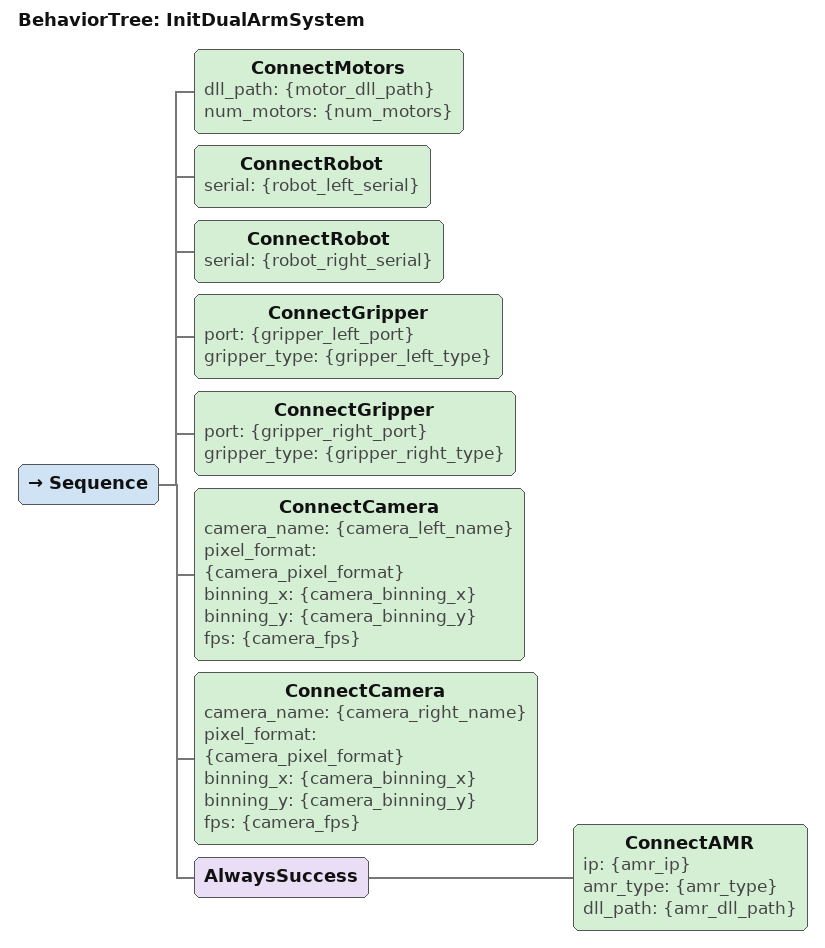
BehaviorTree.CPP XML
<?xml version="1.0" encoding="UTF-8"?>
<root BTCPP_format="4">

    <BehaviorTree ID="InitDualArmSystem">
        <Sequence>
            <!-- Connect Motors -->
            <ConnectMotors dll_path="{motor_dll_path}" num_motors="{num_motors}"/>

            <!-- Connect Robot Arms -->
            <ConnectRobot serial="{robot_left_serial}"/>
            <ConnectRobot serial="{robot_right_serial}"/>

            <!-- Connect Grippers -->
            <ConnectGripper port="{gripper_left_port}" gripper_type="{gripper_left_type}"/>
            <ConnectGripper port="{gripper_right_port}" gripper_type="{gripper_right_type}"/>

            <!-- Connect Cameras -->
            <ConnectCamera camera_name="{camera_left_name}"
                           pixel_format="{camera_pixel_format}"
                           binning_x="{camera_binning_x}" binning_y="{camera_binning_y}"
                           fps="{camera_fps}"/>
            <ConnectCamera camera_name="{camera_right_name}"
                           pixel_format="{camera_pixel_format}"
                           binning_x="{camera_binning_x}" binning_y="{camera_binning_y}"
                           fps="{camera_fps}"/>

            <!-- Connect AMR (optional — wrapped in AlwaysSuccess) -->
            <AlwaysSuccess>
                <ConnectAMR ip="{amr_ip}" amr_type="{amr_type}" dll_path="{amr_dll_path}"/>
            </AlwaysSuccess>
        </Sequence>
    </BehaviorTree>

</root>
